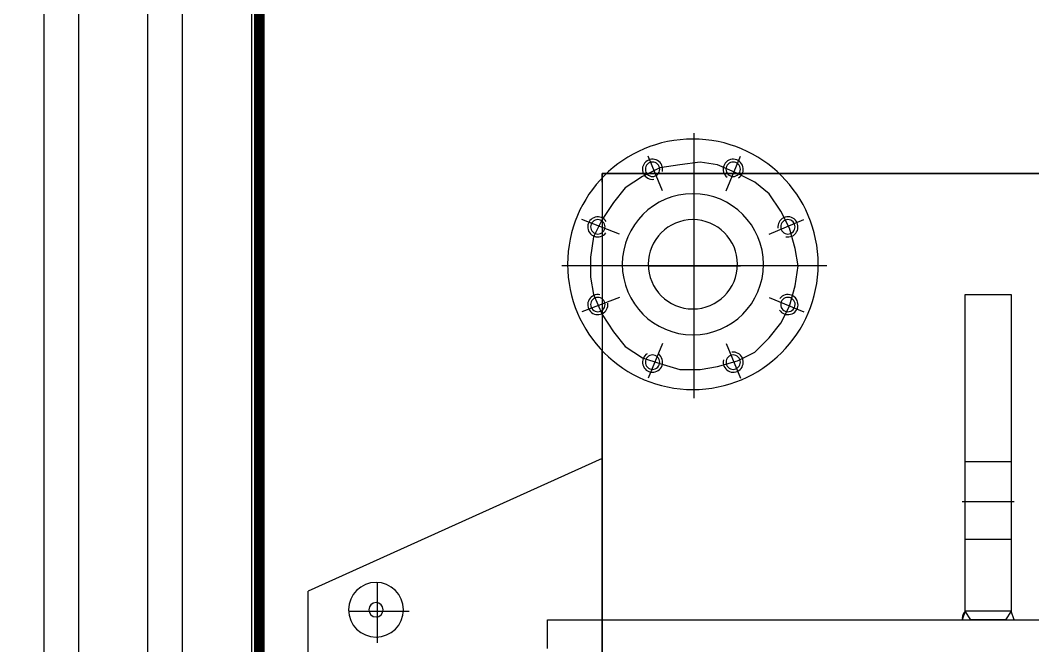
# Model space of a CAD drawing. Header units: inches. Extents: x 8618018 to 8935006, y 2431589 to 2567223.
# Drawn here: x 8813516 to 8814445, y 2503162 to 2503737 of the extents above; entities that cross this region are included whole.
import ezdxf

# ---------------------------------------------------------------- set-up
doc = ezdxf.new("R2010")
doc.units = ezdxf.units.IN
doc.header["$MEASUREMENT"] = 0
doc.layers.add('EQ', color=252, linetype='Continuous')
doc.layers.add('SKID', color=252, linetype='Continuous')

# ---------------------------------------------------------------- blocks, each defined once
blk = doc.blocks.new('A$C1a45f9b6')
at = {"layer": 'EQ'}
for p, q in [((-196.96, 2241.95), (-196.96, 2485.18)), ((-196.96, 2241.95), (-196.96, 2485.18)), ((-226.05, 2432.3), (-239.26, 2464.03)), ((-226.05, 2432.3), (-239.26, 2464.03)), ((-167.88, 2432.3), (-154.66, 2464.03)), ((-167.88, 2432.3), (-154.66, 2464.03)), ((-228.69, 2453.45), (-244.55, 2445.52)), ((-228.69, 2453.45), (-244.55, 2445.52)), ((-210.18, 2456.1), (-228.69, 2453.45)), ((-210.18, 2456.1), (-228.69, 2453.45)), ((-191.68, 2458.74), (-210.18, 2456.1)), ((-191.68, 2458.74), (-210.18, 2456.1)), ((-175.81, 2456.1), (-191.68, 2458.74)), ((-175.81, 2456.1), (-191.68, 2458.74)), ((-157.31, 2448.16), (-175.81, 2456.1)), ((-157.31, 2448.16), (-175.81, 2456.1)), ((-281.57, 2440.23), (-281.57, 2448.16)), ((-281.57, 2448.16), (-273.63, 2448.16)), ((-281.57, 2440.23), (-281.57, 2448.16)), ((-281.57, 2448.16), (-273.63, 2448.16)), ((1217.47, 2448.16), (-281.57, 2448.16)), ((-281.57, 2448.16), (-281.57, 949.13)), ((-273.63, 2448.16), (-120.29, 2448.16)), ((-273.63, 2448.16), (-120.29, 2448.16)), ((-244.55, 2445.52), (-260.41, 2434.94)), ((-244.55, 2445.52), (-260.41, 2434.94)), ((-141.44, 2440.23), (-157.31, 2448.16)), ((-141.44, 2440.23), (-157.31, 2448.16)), ((-120.29, 2448.16), (1056.2, 2448.16)), ((-120.29, 2448.16), (1056.2, 2448.16)), ((-281.57, 2440.23), (-281.57, 2286.89)), ((-281.57, 2440.23), (-281.57, 2286.89)), ((-260.41, 2434.94), (-270.99, 2421.73)), ((-260.41, 2434.94), (-270.99, 2421.73)), ((-128.22, 2429.66), (-141.44, 2440.23)), ((-128.22, 2429.66), (-141.44, 2440.23)), ((-117.65, 2413.79), (-128.22, 2429.66)), ((-117.65, 2413.79), (-128.22, 2429.66)), ((-270.99, 2421.73), (-281.57, 2405.86)), ((-270.99, 2421.73), (-281.57, 2405.86)), ((-109.72, 2397.93), (-117.65, 2413.79)), ((-109.72, 2397.93), (-117.65, 2413.79)), ((-265.7, 2392.64), (-300.07, 2405.86)), ((-265.7, 2392.64), (-300.07, 2405.86)), ((-281.57, 2405.86), (-289.5, 2390)), ((-281.57, 2405.86), (-289.5, 2390)), ((-196.96, 2318.62), (-196.96, 2405.86)), ((-128.22, 2392.64), (-96.5, 2405.86)), ((-128.22, 2392.64), (-96.5, 2405.86)), ((-104.43, 2379.42), (-109.72, 2397.93)), ((-104.43, 2379.42), (-109.72, 2397.93)), ((-289.5, 2390), (-292.14, 2371.49)), ((-289.5, 2390), (-292.14, 2371.49)), ((-101.79, 2363.56), (-104.43, 2379.42)), ((-101.79, 2363.56), (-104.43, 2379.42)), ((-292.14, 2371.49), (-292.14, 2352.99)), ((-292.14, 2371.49), (-292.14, 2352.99)), ((-75.35, 2363.56), (-318.58, 2363.56)), ((-75.35, 2363.56), (-318.58, 2363.56)), ((-239.26, 2363.56), (-154.66, 2363.56)), ((-104.43, 2345.06), (-101.79, 2363.56)), ((-104.43, 2345.06), (-101.79, 2363.56)), ((-292.14, 2352.99), (-289.5, 2337.12)), ((-292.14, 2352.99), (-289.5, 2337.12)), ((-109.72, 2326.55), (-104.43, 2345.06)), ((-109.72, 2326.55), (-104.43, 2345.06)), ((-265.7, 2334.48), (-300.07, 2321.26)), ((-265.7, 2334.48), (-300.07, 2321.26)), ((-289.5, 2337.12), (-281.57, 2318.62)), ((-289.5, 2337.12), (-281.57, 2318.62)), ((-128.22, 2334.48), (-96.5, 2321.26)), ((-128.22, 2334.48), (-96.5, 2321.26)), ((51.55, 2046.31), (51.55, 2337.12)), ((51.55, 2337.12), (93.85, 2337.12)), ((51.55, 2046.31), (51.55, 2337.12)), ((51.55, 2337.12), (93.85, 2337.12)), ((93.85, 2337.12), (93.85, 2046.31)), ((93.85, 2337.12), (93.85, 2046.31)), ((-117.65, 2310.69), (-109.72, 2326.55)), ((-117.65, 2310.69), (-109.72, 2326.55)), ((-281.57, 2318.62), (-270.99, 2302.75)), ((-281.57, 2318.62), (-270.99, 2302.75)), ((-128.22, 2297.47), (-117.65, 2310.69)), ((-128.22, 2297.47), (-117.65, 2310.69)), ((-270.99, 2302.75), (-260.41, 2289.54)), ((-270.99, 2302.75), (-260.41, 2289.54)), ((-141.44, 2284.25), (-128.22, 2297.47)), ((-141.44, 2284.25), (-128.22, 2297.47)), ((-281.57, 2038.37), (-281.57, 2286.89)), ((-281.57, 2038.37), (-281.57, 2286.89)), ((-260.41, 2289.54), (-244.55, 2278.96)), ((-260.41, 2289.54), (-244.55, 2278.96)), ((-226.05, 2292.18), (-239.26, 2260.45)), ((-226.05, 2292.18), (-239.26, 2260.45)), ((-167.88, 2292.18), (-154.66, 2260.45)), ((-167.88, 2292.18), (-154.66, 2260.45)), ((-244.55, 2278.96), (-228.69, 2273.67)), ((-244.55, 2278.96), (-228.69, 2273.67)), ((-157.31, 2276.32), (-141.44, 2284.25)), ((-157.31, 2276.32), (-141.44, 2284.25)), ((-228.69, 2273.67), (-210.18, 2268.38)), ((-228.69, 2273.67), (-210.18, 2268.38)), ((-210.18, 2268.38), (-191.68, 2268.38)), ((-210.18, 2268.38), (-191.68, 2268.38)), ((-191.68, 2268.38), (-175.81, 2271.03)), ((-191.68, 2268.38), (-175.81, 2271.03)), ((-175.81, 2271.03), (-157.31, 2276.32)), ((-175.81, 2271.03), (-157.31, 2276.32)), ((-281.57, 2186.43), (-551.23, 2064.81)), ((-281.57, 1951.13), (-281.57, 2189.07)), ((51.55, 2183.78), (93.85, 2183.78)), ((51.55, 2183.78), (93.85, 2183.78)), ((96.5, 2146.77), (48.91, 2146.77)), ((96.5, 2146.77), (48.91, 2146.77)), ((51.55, 2112.4), (93.85, 2112.4)), ((51.55, 2112.4), (93.85, 2112.4)), ((-487.78, 2017.22), (-487.78, 2072.74)), ((-551.23, 1945.84), (-551.23, 2064.81)), ((-514.22, 2046.31), (-458.7, 2046.31)), ((51.55, 2046.31), (48.91, 2038.37)), ((51.55, 2046.31), (48.91, 2038.37)), ((56.84, 2038.37), (51.55, 2046.31)), ((93.85, 2046.31), (51.55, 2046.31)), ((56.84, 2038.37), (51.55, 2046.31)), ((56.84, 2038.37), (51.55, 2046.31)), ((54.2, 2046.31), (51.55, 2046.31)), ((56.84, 2038.37), (51.55, 2046.31)), ((93.85, 2046.31), (51.55, 2046.31)), ((56.84, 2038.37), (51.55, 2046.31)), ((56.84, 2038.37), (51.55, 2046.31)), ((54.2, 2046.31), (51.55, 2046.31)), ((93.85, 2046.31), (88.57, 2038.37)), ((93.85, 2046.31), (88.57, 2038.37)), ((93.85, 2046.31), (88.57, 2038.37)), ((93.85, 2046.31), (88.57, 2038.37)), ((96.5, 2038.37), (93.85, 2046.31)), ((96.5, 2038.37), (93.85, 2046.31)), ((96.5, 2038.37), (93.85, 2046.31)), ((96.5, 2038.37), (93.85, 2046.31)), ((-331.8, 2011.94), (-331.8, 2038.37)), ((-331.8, 2038.37), (1267.7, 2038.37)), ((-331.8, 2011.94), (-331.8, 2038.37)), ((-331.8, 2038.37), (1267.7, 2038.37)), ((-281.57, 1998.72), (-281.57, 2038.37)), ((-281.57, 1998.72), (-281.57, 2038.37)), ((48.91, 2038.37), (56.84, 2038.37)), ((48.91, 2038.37), (56.84, 2038.37)), ((88.57, 2038.37), (56.84, 2038.37)), ((88.57, 2038.37), (56.84, 2038.37)), ((88.57, 2038.37), (96.5, 2038.37)), ((88.57, 2038.37), (96.5, 2038.37))]:
    blk.add_line(p, q, dxfattribs=at)
for centre, radius, start, end in [((-198.29, 2364.88), 115.01, 90, 180), ((-198.29, 2364.88), 115.01, 90, 180), ((-198.29, 2364.88), 115.01, 0, 90), ((-198.29, 2364.88), 115.01, 0, 90), ((-235.3, 2452.13), 9.25, 132.49785, 204.99792), ((-235.3, 2452.13), 9.25, 132.49785, 204.99792), ((-235.3, 2452.13), 6.61, 157.50019, 247.5002), ((-235.3, 2452.13), 6.61, 157.50019, 247.5002), ((-235.3, 2452.13), 9.25, 59.99778, 132.49839), ((-235.3, 2452.13), 9.25, 59.99778, 132.49839), ((-235.3, 2452.13), 6.61, 67.50019, 157.5002), ((-235.3, 2452.13), 6.61, 67.50019, 157.5002), ((-235.3, 2452.13), 6.61, 337.50019, 67.5002), ((-235.3, 2452.13), 6.61, 337.50019, 67.5002), ((-235.3, 2452.13), 9.25, 347.49757, 59.99761), ((-235.3, 2452.13), 9.25, 347.49757, 59.99761), ((-161.27, 2452.13), 9.25, 159.99793, 232.49807), ((-161.27, 2452.13), 9.25, 159.99793, 232.49807), ((-161.27, 2452.13), 9.25, 87.49746, 159.99754), ((-161.27, 2452.13), 9.25, 87.49746, 159.99754), ((-161.27, 2452.13), 6.61, 112.49981, 202.49981), ((-161.27, 2452.13), 6.61, 112.49981, 202.49981), ((-161.27, 2452.13), 6.61, 22.49981, 112.49981), ((-161.27, 2452.13), 6.61, 22.49981, 112.49981), ((-161.27, 2452.13), 9.25, 14.99739, 87.49801), ((-161.27, 2452.13), 9.25, 14.99739, 87.49801), ((-161.27, 2452.13), 6.61, 292.49981, 22.49981), ((-161.27, 2452.13), 6.61, 292.49981, 22.49981), ((-161.27, 2452.13), 9.25, 302.49719, 14.99723), ((-161.27, 2452.13), 9.25, 302.49719, 14.99723), ((-235.3, 2452.13), 9.25, 204.99832, 277.49845), ((-235.3, 2452.13), 9.25, 204.99832, 277.49845), ((-235.3, 2452.13), 6.61, 247.50019, 337.5002), ((-235.3, 2452.13), 6.61, 247.50019, 337.5002), ((-161.27, 2452.13), 6.61, 202.49981, 292.49981), ((-161.27, 2452.13), 6.61, 202.49981, 292.49981), ((-198.29, 2364.88), 64.77, 90, 180), ((-198.29, 2364.88), 64.77, 90, 180), ((-198.29, 2364.88), 64.77, 0, 90), ((-198.29, 2364.88), 64.77, 0, 90), ((-285.53, 2399.25), 9.25, 104.99739, 177.49801), ((-285.53, 2399.25), 9.25, 104.99739, 177.49801), ((-285.53, 2399.25), 9.25, 32.49719, 104.99723), ((-285.53, 2399.25), 9.25, 32.49719, 104.99723), ((-111.04, 2399.25), 9.25, 114.99832, 187.49845), ((-111.04, 2399.25), 9.25, 114.99832, 187.49845), ((-111.04, 2399.25), 9.25, 42.49785, 114.99792), ((-111.04, 2399.25), 9.25, 42.49785, 114.99792), ((-285.53, 2399.25), 9.25, 177.49746, 249.99754), ((-285.53, 2399.25), 9.25, 177.49746, 249.99754), ((-285.53, 2399.25), 6.61, 112.49981, 202.49981), ((-285.53, 2399.25), 6.61, 112.49981, 202.49981), ((-285.53, 2399.25), 6.61, 22.49981, 112.49981), ((-285.53, 2399.25), 6.61, 22.49981, 112.49981), ((-285.53, 2399.25), 6.61, 292.49981, 22.49981), ((-285.53, 2399.25), 6.61, 292.49981, 22.49981), ((-198.29, 2364.88), 40.98, 90, 180), ((-198.29, 2364.88), 40.98, 0, 90), ((-111.04, 2399.25), 6.61, 157.50019, 247.5002), ((-111.04, 2399.25), 6.61, 157.50019, 247.5002), ((-111.04, 2399.25), 6.61, 67.50019, 157.5002), ((-111.04, 2399.25), 6.61, 67.50019, 157.5002), ((-111.04, 2399.25), 6.61, 337.50019, 67.5002), ((-111.04, 2399.25), 6.61, 337.50019, 67.5002), ((-111.04, 2399.25), 9.25, 329.99778, 42.49839), ((-111.04, 2399.25), 9.25, 329.99778, 42.49839), ((-285.53, 2399.25), 6.61, 202.49981, 292.49981), ((-285.53, 2399.25), 6.61, 202.49981, 292.49981), ((-285.53, 2399.25), 9.25, 249.99793, 322.49807), ((-285.53, 2399.25), 9.25, 249.99793, 322.49807), ((-111.04, 2399.25), 6.61, 247.50019, 337.5002), ((-111.04, 2399.25), 6.61, 247.50019, 337.5002), ((-111.04, 2399.25), 9.25, 257.49757, 329.99761), ((-111.04, 2399.25), 9.25, 257.49757, 329.99761), ((-198.29, 2364.88), 115.01, 180, 270), ((-198.29, 2364.88), 115.01, 180, 270), ((-198.29, 2364.88), 64.77, 180, 270), ((-198.29, 2364.88), 64.77, 180, 270), ((-198.29, 2364.88), 40.98, 180, 270), ((-198.29, 2364.88), 64.77, 270, 0), ((-198.29, 2364.88), 115.01, 270, 0), ((-198.29, 2364.88), 64.77, 270, 0), ((-198.29, 2364.88), 115.01, 270, 0), ((-198.29, 2364.88), 40.98, 270, 0), ((-285.53, 2327.87), 9.25, 149.99778, 222.49839), ((-285.53, 2327.87), 9.25, 149.99778, 222.49839), ((-285.53, 2327.87), 9.25, 77.49757, 149.99761), ((-285.53, 2327.87), 9.25, 77.49757, 149.99761), ((-285.53, 2327.87), 6.61, 67.50019, 157.5002), ((-285.53, 2327.87), 6.61, 67.50019, 157.5002), ((-285.53, 2327.87), 6.61, 337.50019, 67.5002), ((-285.53, 2327.87), 6.61, 337.50019, 67.5002), ((-111.04, 2327.87), 9.25, 69.99793, 142.49807), ((-111.04, 2327.87), 9.25, 69.99793, 142.49807), ((-111.04, 2327.87), 6.61, 112.49981, 202.49981), ((-111.04, 2327.87), 6.61, 112.49981, 202.49981), ((-111.04, 2327.87), 6.61, 22.49981, 112.49981), ((-111.04, 2327.87), 6.61, 22.49981, 112.49981), ((-111.04, 2327.87), 9.25, 357.49746, 69.99754), ((-111.04, 2327.87), 9.25, 357.49746, 69.99754), ((-285.53, 2327.87), 6.61, 157.50019, 247.5002), ((-285.53, 2327.87), 6.61, 157.50019, 247.5002), ((-285.53, 2327.87), 6.61, 247.50019, 337.5002), ((-285.53, 2327.87), 6.61, 247.50019, 337.5002), ((-285.53, 2327.87), 9.25, 294.99832, 7.49845), ((-285.53, 2327.87), 9.25, 294.99832, 7.49845), ((-111.04, 2327.87), 6.61, 202.49981, 292.49981), ((-111.04, 2327.87), 6.61, 202.49981, 292.49981), ((-111.04, 2327.87), 9.25, 284.99739, 357.49801), ((-111.04, 2327.87), 9.25, 284.99739, 357.49801), ((-111.04, 2327.87), 6.61, 292.49981, 22.49981), ((-111.04, 2327.87), 6.61, 292.49981, 22.49981), ((-285.53, 2327.87), 9.25, 222.49785, 294.99792), ((-285.53, 2327.87), 9.25, 222.49785, 294.99792), ((-111.04, 2327.87), 9.25, 212.49719, 284.99723), ((-111.04, 2327.87), 9.25, 212.49719, 284.99723), ((-235.3, 2274.99), 9.25, 122.49719, 194.99723), ((-235.3, 2274.99), 9.25, 122.49719, 194.99723), ((-235.3, 2274.99), 6.61, 112.49981, 202.49981), ((-235.3, 2274.99), 6.61, 112.49981, 202.49981), ((-235.3, 2274.99), 6.61, 22.49981, 112.49981), ((-235.3, 2274.99), 6.61, 22.49981, 112.49981), ((-235.3, 2274.99), 6.61, 292.49981, 22.49981), ((-235.3, 2274.99), 6.61, 292.49981, 22.49981), ((-235.3, 2274.99), 9.25, 339.99793, 52.49807), ((-235.3, 2274.99), 9.25, 339.99793, 52.49807), ((-161.27, 2274.99), 9.25, 167.49757, 239.99761), ((-161.27, 2274.99), 9.25, 167.49757, 239.99761), ((-161.27, 2274.99), 6.61, 157.50019, 247.5002), ((-161.27, 2274.99), 6.61, 157.50019, 247.5002), ((-161.27, 2274.99), 6.61, 67.50019, 157.5002), ((-161.27, 2274.99), 6.61, 67.50019, 157.5002), ((-161.27, 2274.99), 9.25, 24.99832, 97.49845), ((-161.27, 2274.99), 9.25, 24.99832, 97.49845), ((-161.27, 2274.99), 6.61, 337.50019, 67.5002), ((-161.27, 2274.99), 6.61, 337.50019, 67.5002), ((-161.27, 2274.99), 9.25, 312.49785, 24.99792), ((-161.27, 2274.99), 9.25, 312.49785, 24.99792), ((-235.3, 2274.99), 9.25, 194.99739, 267.49801), ((-235.3, 2274.99), 9.25, 194.99739, 267.49801), ((-235.3, 2274.99), 6.61, 202.49981, 292.49981), ((-235.3, 2274.99), 6.61, 202.49981, 292.49981), ((-235.3, 2274.99), 9.25, 267.49746, 339.99754), ((-235.3, 2274.99), 9.25, 267.49746, 339.99754), ((-161.27, 2274.99), 9.25, 239.99778, 312.49839), ((-161.27, 2274.99), 9.25, 239.99778, 312.49839), ((-161.27, 2274.99), 6.61, 247.50019, 337.5002), ((-161.27, 2274.99), 6.61, 247.50019, 337.5002), ((-489.1, 2047.63), 25.12, 90, 180), ((-489.1, 2047.63), 25.12, 0, 90), ((-489.1, 2047.63), 6.61, 90, 180), ((-489.1, 2047.63), 6.61, 0, 90), ((-489.1, 2047.63), 25.12, 180, 270), ((-489.1, 2047.63), 6.61, 180, 270), ((-489.1, 2047.63), 25.12, 270, 0), ((-489.1, 2047.63), 6.61, 270, 0), ((58.16, 2039.7), 9.25, 131.40741, 180.00013), ((58.16, 2039.7), 9.25, 131.40741, 180.00013)]:
    blk.add_arc(centre, radius, start, end, dxfattribs=at)

msp = doc.modelspace()

# ---------------------------------------------------------------- hatches: boundary and pattern name
at = {"layer": 'SKID'}
h = msp.add_hatch(dxfattribs=at)
h.set_pattern_fill('ANSI32', color=256, scale=10, angle=45)
h.set_pattern_definition([(90, (61395.93, 131435.61), (-95.25, 0), []), (90, (61427.68, 131467.36), (-95.25, 0), [])])
h.paths.add_polyline_path([(8813735, 2508347.87), (8811072.49, 2508347.87), (8811072.49, 2501847.87), (8809072.49, 2501847.87), (8809072.49, 2508347.87), (8807247.49, 2508347.87), (8807247.49, 2500847.87), (8822347.49, 2500847.87), (8822347.49, 2508347.87), (8821097.5, 2508347.87), (8821097.5, 2501847.87), (8818597.5, 2501847.87), (8818597.5, 2508347.87), (8816235, 2508347.87), (8816235, 2501847.87), (8813735, 2501847.87)])

# ---------------------------------------------------------------- linework, layer by layer
at = {"layer": 'SKID', "const_width": 10}
msp.add_lwpolyline([(8813735, 2508347.87), (8813735, 2501847.87), (8816235, 2501847.87), (8816235, 2508347.87)], dxfattribs=at)

# ---------------------------------------------------------------- block references
at = {"layer": 'EQ'}
msp.add_blockref('A$C1a45f9b6', (8814331.18, 2501147.87), dxfattribs=at)

doc.saveas('drawing.dxf')
